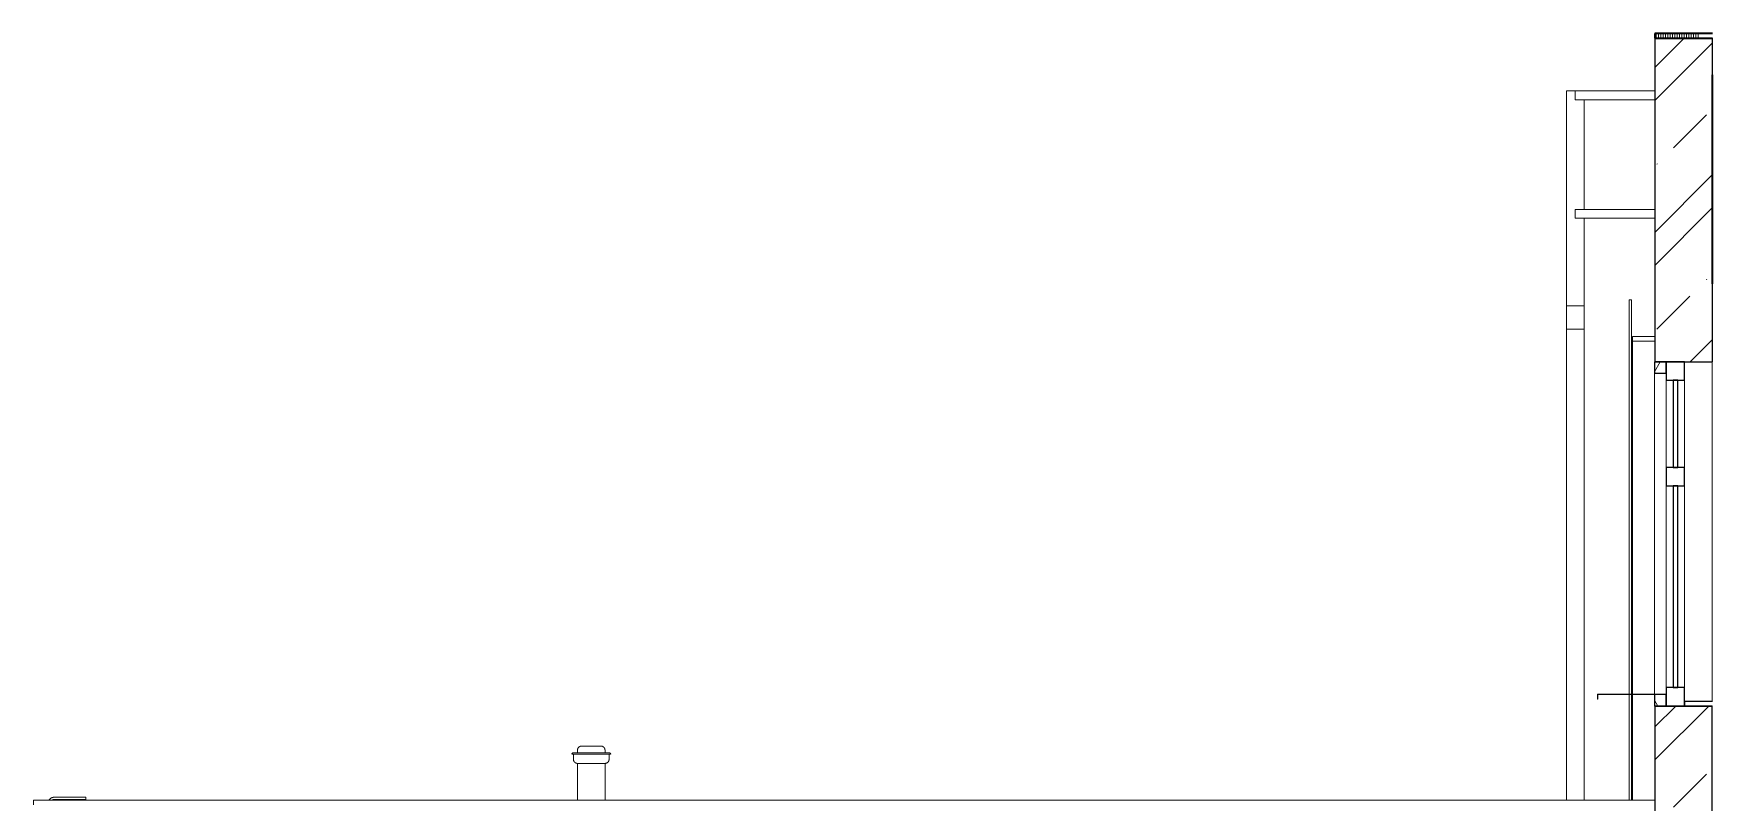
# Model space of a CAD drawing. Header units: millimetres. Extents: x -20192 to 462224, y -45352 to 20466.
# Drawn here: x 176911 to 184229, y 6200 to 9550 of the extents above; entities that cross this region are included whole.
import ezdxf

# ---------------------------------------------------------------- set-up
doc = ezdxf.new("R2010")
doc.units = ezdxf.units.MM
for name, color, linetype, lineweight in [('A-GENM', 13, 'Continuous', 9), ('A-GLAZ', 151, 'Continuous', 9), ('A-ROOF', 132, 'Continuous', 9), ('A-ROOF-PATT', 132, 'Continuous', 35), ('A-WALL', 113, 'Continuous', 9), ('A-WALL-PATT', 111, 'Continuous', 25), ('E-POWR-CNDT', 130, 'Continuous', 9), ('M-HVAC-CDFF', 50, 'Continuous', 9), ('Q-SPCQ', 91, 'Continuous', 9)]:
    doc.layers.add(name, color=color, linetype=linetype, lineweight=lineweight)

# ---------------------------------------------------------------- blocks, each defined once
blk = doc.blocks.new('OKNO_1k_nadsvetlik - OKNO_1k_nadsvetlik_900 x 1500-1969499-VB2-V-Bourání')
at = {"layer": 'A-GLAZ'}
h = blk.add_hatch(dxfattribs=at)
h.set_pattern_fill('FP_67', color=256, style=0, pattern_type=2)
h.set_pattern_definition([(0, (69716.61, 0), (150, 86.6), [100, -200]), (60, (69816.61, 0), (0.0022, 173.20381), [100, -200]), (300, (69816.61, 0), (149.9978, -86.60381), [100, -200])])
h.paths.add_polyline_path([(17384.7, 6620), (17384.7, 6670), (17333.7, 6670), (17333.7, 6620), (17361.7, 6620)])
h.paths.add_polyline_path([(17333.7, 8070), (17384.7, 8070), (17384.7, 8120), (17333.7, 8120)])
at = {"layer": 'A-GLAZ', "lineweight": 25}
for p, q in [((17384.7, 8120), (17333.7, 8120)), ((17333.7, 8120), (17333.7, 8070)), ((17333.7, 8070), (17384.7, 8070)), ((17384.7, 8070), (17384.7, 8120)), ((17384.7, 8120), (17384.7, 8040)), ((17464.7, 8120), (17384.7, 8120)), ((17464.7, 8040), (17464.7, 8120)), ((17384.7, 8040), (17464.7, 8040)), ((17434.7, 8040), (17414.7, 8040)), ((17414.7, 8040), (17414.7, 7660)), ((17434.7, 7660), (17434.7, 8040)), ((17464.7, 7660), (17384.7, 7660)), ((17384.7, 7660), (17384.7, 7580)), ((17414.7, 7660), (17434.7, 7660)), ((17464.7, 7580), (17464.7, 7660)), ((17384.7, 7580), (17464.7, 7580)), ((17434.7, 7580), (17414.7, 7580)), ((17414.7, 7580), (17414.7, 6700)), ((17434.7, 6700), (17434.7, 7580)), ((17384.7, 6670), (17333.7, 6670)), ((17333.7, 6670), (17333.7, 6620)), ((17384.7, 6700), (17384.7, 6620)), ((17464.7, 6700), (17384.7, 6700)), ((17384.7, 6620), (17384.7, 6670)), ((17414.7, 6700), (17434.7, 6700)), ((17464.7, 6620), (17464.7, 6700)), ((17333.7, 6620), (17384.7, 6620)), ((17384.7, 6620), (17464.7, 6620))]:
    blk.add_line(p, q, dxfattribs=at)
at = {"layer": 'A-GLAZ'}
for p, q in [((17333.7, 8070), (17333.7, 6672)), ((17384.7, 7660), (17384.7, 8040)), ((17464.7, 8040), (17464.7, 7660)), ((17384.7, 6700), (17384.7, 7580)), ((17464.7, 7580), (17464.7, 6700))]:
    blk.add_line(p, q, dxfattribs=at)
blk = doc.blocks.new('parapet s nosem_vnitní - parapet s nosem_vnitní-1280334-VB2-V-Bourání')
at = {"layer": 'A-GENM', "lineweight": 25}
for p, q in [((17586.2, 6640), (17464.7, 6640)), ((17464.7, 6640), (17464.7, 6620)), ((17464.7, 6620), (17586.2, 6620))]:
    blk.add_line(p, q, dxfattribs=at)
blk = doc.blocks.new('parapet_ext - parapet_ext-1802020-VB2-V-Bourání')
at = {"layer": 'Q-SPCQ'}
for p, q in [((17384.7, 6672), (17084.7, 6672)), ((17084.7, 6672), (17084.7, 6650)), ((17086.7, 6650), (17086.7, 6670)), ((17086.7, 6670), (17384.7, 6670)), ((17384.7, 6670), (17384.7, 6672)), ((17084.7, 6650), (17086.7, 6650))]:
    blk.add_line(p, q, dxfattribs=at)
blk = doc.blocks.new('OKNO_1k - OKNO_1k_900x1000-2034294-VB2-V-Bourání')
at = {"layer": 'A-GLAZ'}
for p, q in [((17237.3, 6672), (17237.3, 6920)), ((17237.3, 6210), (17237.3, 6670))]:
    blk.add_line(p, q, dxfattribs=at)
blk = doc.blocks.new('Žebřík - Standardní-1244347-VB2-V-Bourání')
at = {"layer": 'Q-SPCQ', "color": 41}
for p, q in [((16950.2, 8363.3), (16950.2, 9300)), ((16988.3, 9300), (16950.2, 9300)), ((17334.7, 9300), (16988.3, 9300)), ((16988.3, 9300), (16988.3, 9261.9)), ((16988.3, 9261.9), (17334.7, 9261.9)), ((17026.4, 9261.9), (17026.4, 8784.1)), ((17334.7, 8784.1), (16988.3, 8784.1)), ((16988.3, 8784.1), (16988.3, 8765)), ((16988.3, 8765), (16988.3, 8746)), ((16988.3, 8746), (17334.7, 8746)), ((17026.4, 8746), (17026.4, 8363.3)), ((16950.2, 8261.7), (16950.2, 8363.3)), ((16950.2, 8363.3), (17026.4, 8363.3)), ((17026.4, 8363.3), (17026.4, 8261.7)), ((16950.2, 6210), (16950.2, 8261.7)), ((16950.2, 8261.7), (17026.4, 8261.7)), ((17026.4, 8261.7), (17026.4, 6210))]:
    blk.add_line(p, q, dxfattribs=at)
blk = doc.blocks.new('Komín8 - Komín8-2014626-VB2-V-Bourání')
at = {"layer": 'M-HVAC-CDFF'}
for p, q in [((12615.7, 6410), (12699.4, 6410)), ((12621.7, 6410), (12621.7, 6387.7)), ((12639.4, 6427.7), (12639.4, 6415.4)), ((12639.4, 6415.4), (12642.3, 6415.4)), ((12639.4, 6370), (12639.4, 6210)), ((12673.2, 6370), (12639.4, 6370)), ((12699.4, 6370), (12675.6, 6370)), ((12699.4, 6410), (12783.1, 6410)), ((12745, 6370), (12699.4, 6370)), ((12759.4, 6370), (12746.7, 6370)), ((12756.5, 6415.4), (12759.4, 6415.4)), ((12759.4, 6415.4), (12759.4, 6427.7)), ((12759.4, 6210), (12759.4, 6370)), ((12777.1, 6387.7), (12777.1, 6410))]:
    blk.add_line(p, q, dxfattribs=at)
at = {"layer": 'M-HVAC-CDFF', "flags": 128}
for points in [[(12639.4, 6427.7), (12639.4, 6428.4), (12639.5, 6429.1), (12639.5, 6429.8), (12639.6, 6430.5), (12639.8, 6431.2), (12639.9, 6431.9), (12640.1, 6432.6), (12640.3, 6433.3), (12640.5, 6433.9), (12640.8, 6434.6), (12641.1, 6435.2), (12641.4, 6435.9), (12641.8, 6436.5), (12642.1, 6437.1), (12642.5, 6437.7), (12642.9, 6438.3), (12643.3, 6438.8), (12643.8, 6439.4), (12644.3, 6439.9), (12644.8, 6440.4), (12645.3, 6440.9), (12645.8, 6441.3), (12646.4, 6441.8), (12647, 6442.2), (12647.5, 6442.6), (12648.1, 6443), (12648.8, 6443.3), (12649.4, 6443.6), (12650, 6443.9), (12650.7, 6444.2), (12651.4, 6444.4), (12652, 6444.7), (12652.7, 6444.8), (12653.4, 6445), (12654.1, 6445.1), (12654.8, 6445.2), (12655.5, 6445.3), (12656.2, 6445.4), (12656.9, 6445.4), (12657.1, 6445.4)], [(12657.1, 6445.4), (12657.1, 6445.4), (12657.2, 6445.4), (12657.4, 6445.4), (12657.6, 6445.4), (12657.9, 6445.4), (12658.3, 6445.4), (12658.7, 6445.4), (12659.2, 6445.4), (12659.8, 6445.4), (12660.4, 6445.4), (12661.1, 6445.4), (12661.9, 6445.4), (12662.7, 6445.4), (12663.6, 6445.4), (12664.5, 6445.4), (12665.5, 6445.4), (12666.5, 6445.4), (12667.6, 6445.4), (12668.7, 6445.4), (12669.9, 6445.4), (12671.2, 6445.4), (12672.5, 6445.4), (12673.8, 6445.4), (12675.1, 6445.4), (12676.5, 6445.4), (12678, 6445.4), (12679.5, 6445.4), (12681, 6445.4), (12682.5, 6445.4), (12684.1, 6445.4), (12685.7, 6445.4), (12687.3, 6445.4), (12688.9, 6445.4), (12690.6, 6445.4), (12692.2, 6445.4), (12693.9, 6445.4), (12695.6, 6445.4), (12697.3, 6445.4), (12699, 6445.4), (12699.4, 6445.4)], [(12699.4, 6445.4), (12697.7, 6445.4), (12696, 6445.4), (12694.3, 6445.4), (12692.7, 6445.4), (12691, 6445.4), (12689.4, 6445.4), (12687.7, 6445.4), (12686.1, 6445.4), (12684.5, 6445.4), (12682.9, 6445.4), (12681.4, 6445.4), (12679.9, 6445.4), (12678.4, 6445.4), (12676.9, 6445.4), (12675.5, 6445.4), (12674.1, 6445.4), (12672.8, 6445.4), (12671.5, 6445.4), (12670.3, 6445.4), (12669.1, 6445.4), (12667.9, 6445.4), (12666.8, 6445.4), (12665.7, 6445.4), (12664.7, 6445.4), (12663.8, 6445.4), (12662.9, 6445.4), (12662.1, 6445.4), (12661.3, 6445.4), (12660.6, 6445.4), (12660, 6445.4), (12659.4, 6445.4), (12658.9, 6445.4), (12658.4, 6445.4), (12658, 6445.4), (12657.7, 6445.4), (12657.5, 6445.4), (12657.3, 6445.4), (12657.1, 6445.4), (12657.1, 6445.4), (12657.1, 6445.4)], [(12741.7, 6445.4), (12741.7, 6445.4), (12741.6, 6445.4), (12741.4, 6445.4), (12741.2, 6445.4), (12740.9, 6445.4), (12740.5, 6445.4), (12740.1, 6445.4), (12739.6, 6445.4), (12739, 6445.4), (12738.4, 6445.4), (12737.7, 6445.4), (12737, 6445.4), (12736.1, 6445.4), (12735.3, 6445.4), (12734.3, 6445.4), (12733.4, 6445.4), (12732.3, 6445.4), (12731.2, 6445.4), (12730.1, 6445.4), (12728.9, 6445.4), (12727.7, 6445.4), (12726.4, 6445.4), (12725.1, 6445.4), (12723.7, 6445.4), (12722.3, 6445.4), (12720.8, 6445.4), (12719.4, 6445.4), (12717.9, 6445.4), (12716.3, 6445.4), (12714.8, 6445.4), (12713.2, 6445.4), (12711.6, 6445.4), (12709.9, 6445.4), (12708.3, 6445.4), (12706.6, 6445.4), (12704.9, 6445.4), (12703.3, 6445.4), (12701.6, 6445.4), (12699.9, 6445.4), (12699.4, 6445.4)], [(12699.4, 6445.4), (12701.1, 6445.4), (12702.8, 6445.4), (12704.5, 6445.4), (12706.2, 6445.4), (12707.8, 6445.4), (12709.5, 6445.4), (12711.1, 6445.4), (12712.7, 6445.4), (12714.3, 6445.4), (12715.9, 6445.4), (12717.4, 6445.4), (12719, 6445.4), (12720.4, 6445.4), (12721.9, 6445.4), (12723.3, 6445.4), (12724.7, 6445.4), (12726, 6445.4), (12727.3, 6445.4), (12728.6, 6445.4), (12729.8, 6445.4), (12730.9, 6445.4), (12732, 6445.4), (12733.1, 6445.4), (12734.1, 6445.4), (12735, 6445.4), (12735.9, 6445.4), (12736.7, 6445.4), (12737.5, 6445.4), (12738.2, 6445.4), (12738.9, 6445.4), (12739.4, 6445.4), (12740, 6445.4), (12740.4, 6445.4), (12740.8, 6445.4), (12741.1, 6445.4), (12741.4, 6445.4), (12741.6, 6445.4), (12741.7, 6445.4), (12741.7, 6445.4), (12741.7, 6445.4)], [(12741.7, 6445.4), (12742.4, 6445.4), (12743.2, 6445.3), (12743.9, 6445.3), (12744.6, 6445.2), (12745.3, 6445), (12745.9, 6444.9), (12746.6, 6444.7), (12747.3, 6444.5), (12748, 6444.3), (12748.6, 6444), (12749.3, 6443.7), (12749.9, 6443.4), (12750.5, 6443.1), (12751.1, 6442.7), (12751.7, 6442.3), (12752.3, 6441.9), (12752.9, 6441.5), (12753.4, 6441), (12753.9, 6440.5), (12754.4, 6440), (12754.9, 6439.5), (12755.4, 6439), (12755.8, 6438.4), (12756.2, 6437.9), (12756.6, 6437.3), (12757, 6436.7), (12757.3, 6436.1), (12757.7, 6435.4), (12757.9, 6434.8), (12758.2, 6434.1), (12758.5, 6433.5), (12758.7, 6432.8), (12758.9, 6432.1), (12759, 6431.4), (12759.2, 6430.7), (12759.3, 6430), (12759.3, 6429.3), (12759.4, 6428.6), (12759.4, 6427.9), (12759.4, 6427.7)], [(12614.4, 6410), (12614.4, 6410.2), (12614.4, 6410.4), (12614.5, 6410.7), (12614.5, 6410.9), (12614.5, 6411.1), (12614.6, 6411.3), (12614.6, 6411.5), (12614.7, 6411.7), (12614.8, 6411.9), (12614.8, 6412.1), (12614.9, 6412.3), (12615, 6412.5), (12615.1, 6412.7), (12615.2, 6412.9), (12615.4, 6413.1), (12615.5, 6413.2), (12615.6, 6413.4), (12615.8, 6413.6), (12615.9, 6413.7), (12616.1, 6413.9), (12616.2, 6414.1), (12616.4, 6414.2), (12616.6, 6414.3), (12616.7, 6414.5), (12616.9, 6414.6), (12617.1, 6414.7), (12617.3, 6414.8), (12617.5, 6414.9), (12617.7, 6415), (12617.9, 6415.1), (12618.1, 6415.1), (12618.3, 6415.2), (12618.5, 6415.3), (12618.7, 6415.3), (12618.9, 6415.4), (12619.1, 6415.4), (12619.4, 6415.4), (12619.6, 6415.4), (12619.8, 6415.4), (12619.9, 6415.4)], [(12619.9, 6415.4), (12619.9, 6415.4), (12620.1, 6415.4), (12620.4, 6415.4), (12620.9, 6415.4), (12621.4, 6415.4), (12622.1, 6415.4), (12623, 6415.4), (12623.9, 6415.4), (12625, 6415.4), (12626.1, 6415.4), (12627.4, 6415.4), (12628.8, 6415.4), (12630.4, 6415.4), (12632, 6415.4), (12633.8, 6415.4), (12635.6, 6415.4), (12637.6, 6415.4), (12639.6, 6415.4), (12640.9, 6415.4)], [(12699.4, 6415.4), (12696.2, 6415.4), (12693.1, 6415.4), (12689.9, 6415.4), (12686.7, 6415.4), (12683.6, 6415.4), (12680.5, 6415.4), (12677.4, 6415.4), (12674.4, 6415.4), (12671.4, 6415.4), (12668.4, 6415.4), (12665.5, 6415.4), (12662.7, 6415.4), (12659.9, 6415.4), (12657.2, 6415.4), (12654.5, 6415.4), (12651.9, 6415.4), (12649.4, 6415.4), (12647, 6415.4), (12644.6, 6415.4), (12642.3, 6415.4), (12640.2, 6415.4), (12638.1, 6415.4), (12636.1, 6415.4), (12634.2, 6415.4), (12632.5, 6415.4), (12630.8, 6415.4), (12629.2, 6415.4), (12627.8, 6415.4), (12626.5, 6415.4), (12625.3, 6415.4), (12624.2, 6415.4), (12623.2, 6415.4), (12622.3, 6415.4), (12621.6, 6415.4), (12621, 6415.4), (12620.5, 6415.4), (12620.2, 6415.4), (12620, 6415.4), (12619.9, 6415.4), (12619.9, 6415.4)], [(12639.4, 6370), (12638.7, 6370), (12638, 6370.1), (12637.3, 6370.1), (12636.6, 6370.2), (12635.9, 6370.4), (12635.2, 6370.5), (12634.5, 6370.7), (12633.9, 6370.9), (12633.2, 6371.1), (12632.5, 6371.4), (12631.9, 6371.7), (12631.3, 6372), (12630.6, 6372.3), (12630, 6372.7), (12629.4, 6373.1), (12628.9, 6373.5), (12628.3, 6373.9), (12627.8, 6374.4), (12627.2, 6374.9), (12626.7, 6375.4), (12626.3, 6375.9), (12625.8, 6376.4), (12625.4, 6377), (12624.9, 6377.5), (12624.5, 6378.1), (12624.2, 6378.7), (12623.8, 6379.3), (12623.5, 6380), (12623.2, 6380.6), (12622.9, 6381.3), (12622.7, 6381.9), (12622.5, 6382.6), (12622.3, 6383.3), (12622.1, 6384), (12622, 6384.7), (12621.9, 6385.4), (12621.8, 6386.1), (12621.8, 6386.8), (12621.7, 6387.5), (12621.7, 6387.7)], [(12639.4, 6370), (12639.5, 6370), (12639.6, 6370), (12639.8, 6370), (12640.2, 6370), (12640.6, 6370), (12641.1, 6370), (12641.8, 6370), (12642.5, 6370), (12643.3, 6370), (12644.2, 6370), (12645.1, 6370), (12646.2, 6370), (12647.3, 6370), (12648.6, 6370), (12649.9, 6370), (12651.3, 6370), (12652.8, 6370), (12654.3, 6370), (12655.9, 6370), (12657.6, 6370), (12659.4, 6370), (12661.2, 6370), (12663.1, 6370), (12665, 6370), (12667, 6370), (12669, 6370), (12671.1, 6370), (12673.3, 6370), (12675.5, 6370), (12677.7, 6370), (12679.9, 6370), (12682.2, 6370), (12684.5, 6370), (12686.9, 6370), (12689.2, 6370), (12691.6, 6370), (12694, 6370), (12696.4, 6370), (12698.8, 6370), (12699.4, 6370)], [(12645.4, 6370), (12644.4, 6370), (12643.5, 6370), (12642.7, 6370), (12641.9, 6370), (12641.3, 6370), (12640.7, 6370), (12640.3, 6370), (12639.9, 6370), (12639.7, 6370), (12639.5, 6370), (12639.4, 6370), (12639.4, 6370)], [(12779, 6415.4), (12778.9, 6415.4), (12778.7, 6415.4), (12778.4, 6415.4), (12778, 6415.4), (12777.4, 6415.4), (12776.7, 6415.4), (12775.9, 6415.4), (12774.9, 6415.4), (12773.9, 6415.4), (12772.7, 6415.4), (12771.4, 6415.4), (12770, 6415.4), (12768.5, 6415.4), (12766.8, 6415.4), (12765.1, 6415.4), (12763.2, 6415.4), (12761.3, 6415.4), (12759.2, 6415.4), (12757.1, 6415.4), (12754.8, 6415.4), (12752.5, 6415.4), (12750.1, 6415.4), (12747.6, 6415.4), (12745, 6415.4), (12742.4, 6415.4), (12739.7, 6415.4), (12736.9, 6415.4), (12734.1, 6415.4), (12731.2, 6415.4), (12728.2, 6415.4), (12725.3, 6415.4), (12722.2, 6415.4), (12719.2, 6415.4), (12716.1, 6415.4), (12712.9, 6415.4), (12709.8, 6415.4), (12706.6, 6415.4), (12703.5, 6415.4), (12700.3, 6415.4), (12699.4, 6415.4)], [(12699.4, 6370), (12701.8, 6370), (12704.2, 6370), (12706.6, 6370), (12709, 6370), (12711.3, 6370), (12713.7, 6370), (12716, 6370), (12718.3, 6370), (12720.6, 6370), (12722.8, 6370), (12725, 6370), (12727.1, 6370), (12729.2, 6370), (12731.3, 6370), (12733.3, 6370), (12735.2, 6370), (12737.1, 6370), (12739, 6370), (12740.8, 6370), (12742.5, 6370), (12744.1, 6370), (12745.7, 6370), (12747.2, 6370), (12748.6, 6370), (12749.9, 6370), (12751.2, 6370), (12752.3, 6370), (12753.4, 6370), (12754.4, 6370), (12755.3, 6370), (12756.2, 6370), (12756.9, 6370), (12757.5, 6370), (12758.1, 6370), (12758.5, 6370), (12758.9, 6370), (12759.2, 6370), (12759.3, 6370), (12759.4, 6370), (12759.4, 6370)], [(12759.4, 6370), (12759.4, 6370), (12759.2, 6370), (12759, 6370), (12758.7, 6370), (12758.2, 6370), (12757.7, 6370), (12757.1, 6370), (12756.4, 6370), (12755.6, 6370), (12754.7, 6370), (12753.7, 6370)], [(12758.7, 6415.4), (12760.7, 6415.4), (12762.7, 6415.4), (12764.6, 6415.4), (12766.4, 6415.4), (12768, 6415.4), (12769.6, 6415.4), (12771, 6415.4), (12772.4, 6415.4), (12773.6, 6415.4), (12774.7, 6415.4), (12775.6, 6415.4), (12776.5, 6415.4), (12777.2, 6415.4), (12777.8, 6415.4), (12778.3, 6415.4), (12778.6, 6415.4), (12778.9, 6415.4), (12779, 6415.4), (12779, 6415.4)], [(12777.1, 6387.7), (12777.1, 6387), (12777, 6386.3), (12777, 6385.6), (12776.9, 6384.9), (12776.7, 6384.2), (12776.6, 6383.5), (12776.4, 6382.8), (12776.2, 6382.1), (12776, 6381.5), (12775.7, 6380.8), (12775.4, 6380.1), (12775.1, 6379.5), (12774.8, 6378.9), (12774.4, 6378.3), (12774, 6377.7), (12773.6, 6377.1), (12773.2, 6376.6), (12772.7, 6376), (12772.2, 6375.5), (12771.7, 6375), (12771.2, 6374.5), (12770.7, 6374.1), (12770.1, 6373.6), (12769.6, 6373.2), (12769, 6372.8), (12768.4, 6372.4), (12767.7, 6372.1), (12767.1, 6371.8), (12766.5, 6371.5), (12765.8, 6371.2), (12765.2, 6371), (12764.5, 6370.7), (12763.8, 6370.6), (12763.1, 6370.4), (12762.4, 6370.3), (12761.7, 6370.2), (12761, 6370.1), (12760.3, 6370), (12759.6, 6370), (12759.4, 6370)], [(12779, 6415.4), (12779.2, 6415.4), (12779.4, 6415.4), (12779.6, 6415.4), (12779.8, 6415.4), (12780.1, 6415.3), (12780.3, 6415.3), (12780.5, 6415.2), (12780.7, 6415.2), (12780.9, 6415.1), (12781.1, 6415), (12781.3, 6414.9), (12781.5, 6414.8), (12781.7, 6414.7), (12781.9, 6414.6), (12782, 6414.5), (12782.2, 6414.4), (12782.4, 6414.2), (12782.6, 6414.1), (12782.7, 6413.9), (12782.9, 6413.8), (12783, 6413.6), (12783.2, 6413.5), (12783.3, 6413.3), (12783.4, 6413.1), (12783.6, 6412.9), (12783.7, 6412.8), (12783.8, 6412.6), (12783.9, 6412.4), (12784, 6412.2), (12784, 6412), (12784.1, 6411.8), (12784.2, 6411.6), (12784.2, 6411.4), (12784.3, 6411.1), (12784.3, 6410.9), (12784.4, 6410.7), (12784.4, 6410.5), (12784.4, 6410.3), (12784.4, 6410.1), (12784.4, 6410)]]:
    blk.add_lwpolyline(points, dxfattribs=at)

msp = doc.modelspace()

# ---------------------------------------------------------------- hatches: boundary and pattern name
at = {"layer": 'A-ROOF-PATT', "lineweight": 9}
h = msp.add_hatch(dxfattribs=at)
h.set_pattern_fill('FP_68', color=41, angle=-90, style=0, pattern_type=2)
h.set_pattern_definition([(270, (188315.9, 9550), (1270, 8e-14), []), (270, (188326.1, 9550), (1270, 8e-14), []), (270, (188336.2, 9550), (1270, 8e-14), []), (270, (188346.4, 9550), (1270, 8e-14), []), (270, (188356.6, 9550), (1270, 8e-14), []), (270, (188366.7, 9550), (1270, 8e-14), []), (270, (188376.9, 9550), (1270, 8e-14), []), (270, (188387, 9550), (1270, 8e-14), []), (270, (188397.2, 9550), (1270, 8e-14), []), (270, (188407.4, 9550), (1270, 8e-14), []), (270, (188417.5, 9550), (1270, 8e-14), []), (270, (188427.7, 9550), (1270, 8e-14), []), (270, (188437.8, 9550), (1270, 8e-14), []), (270, (188448, 9550), (1270, 8e-14), []), (270, (188458.2, 9550), (1270, 8e-14), []), (270, (188468.3, 9550), (1270, 8e-14), []), (270, (188478.5, 9550), (1270, 8e-14), []), (270, (188488.6, 9550), (1270, 8e-14), []), (270, (188498.8, 9550), (1270, 8e-14), []), (270, (188509, 9550), (1270, 8e-14), []), (270, (188519.1, 9550), (1270, 8e-14), []), (270, (188529.3, 9550), (1270, 8e-14), []), (270, (188539.4, 9550), (1270, 8e-14), []), (270, (188549.6, 9550), (1270, 8e-14), []), (270, (188559.8, 9550), (1270, 8e-14), []), (270, (188569.9, 9550), (1270, 8e-14), []), (270, (188580.1, 9550), (1270, 8e-14), []), (270, (188590.2, 9550), (1270, 8e-14), []), (270, (188600.4, 9550), (1270, 8e-14), []), (270, (188610.6, 9550), (1270, 8e-14), []), (270, (188950.9, 9550), (1270, 8e-14), []), (270, (188961.1, 9550), (1270, 8e-14), []), (270, (188971.2, 9550), (1270, 8e-14), []), (270, (188981.4, 9550), (1270, 8e-14), []), (270, (188991.6, 9550), (1270, 8e-14), []), (270, (189001.7, 9550), (1270, 8e-14), []), (270, (189011.9, 9550), (1270, 8e-14), []), (270, (189022, 9550), (1270, 8e-14), []), (270, (189032.2, 9550), (1270, 8e-14), []), (270, (189042.4, 9550), (1270, 8e-14), []), (270, (189052.5, 9550), (1270, 8e-14), []), (270, (189062.7, 9550), (1270, 8e-14), []), (270, (189072.8, 9550), (1270, 8e-14), []), (270, (189083, 9550), (1270, 8e-14), []), (270, (189093.2, 9550), (1270, 8e-14), []), (270, (189103.3, 9550), (1270, 8e-14), []), (270, (189113.5, 9550), (1270, 8e-14), []), (270, (189123.6, 9550), (1270, 8e-14), []), (270, (189133.8, 9550), (1270, 8e-14), []), (270, (189144, 9550), (1270, 8e-14), []), (270, (189154.1, 9550), (1270, 8e-14), []), (270, (189164.3, 9550), (1270, 8e-14), []), (270, (189174.4, 9550), (1270, 8e-14), []), (270, (189184.6, 9550), (1270, 8e-14), []), (270, (189194.8, 9550), (1270, 8e-14), []), (270, (189204.9, 9550), (1270, 8e-14), []), (270, (189215.1, 9550), (1270, 8e-14), []), (270, (189225.2, 9550), (1270, 8e-14), []), (270, (189235.4, 9550), (1270, 8e-14), []), (270, (189245.6, 9550), (1270, 8e-14), [])])
h.paths.add_polyline_path([(183977.4, 9530), (184228.8, 9530), (184228.8, 9550), (183977.4, 9550)])
h = msp.add_hatch(dxfattribs=at)
h.set_pattern_fill('FP_70', color=256, angle=-90, style=0, pattern_type=2)
h.set_pattern_definition([(271.743, (191404.6, 9246.7), (1269.41, 38.63), []), (271.743, (191414.8, 9247), (1269.41, 38.63), []), (271.743, (191424.9, 9247.3), (1269.41, 38.63), []), (271.743, (191435.1, 9247.6), (1269.41, 38.63), []), (271.743, (191445.2, 9248), (1269.41, 38.63), []), (271.743, (191455.4, 9248.3), (1269.41, 38.63), []), (271.743, (191465.5, 9248.6), (1269.41, 38.63), []), (271.743, (191475.7, 9248.9), (1269.41, 38.63), []), (271.743, (191485.9, 9249.2), (1269.41, 38.63), []), (271.743, (191496, 9249.5), (1269.41, 38.63), []), (271.743, (191506.2, 9249.8), (1269.41, 38.63), []), (271.743, (191516.3, 9250.1), (1269.41, 38.63), []), (271.743, (191526.5, 9250.4), (1269.41, 38.63), []), (271.743, (191536.6, 9250.7), (1269.41, 38.63), []), (271.743, (191546.8, 9251), (1269.41, 38.63), []), (271.743, (191557, 9251.4), (1269.41, 38.63), []), (271.743, (191567.1, 9251.7), (1269.41, 38.63), []), (271.743, (191577.3, 9252), (1269.41, 38.63), []), (271.743, (191587.4, 9252.3), (1269.41, 38.63), []), (271.743, (191597.6, 9252.6), (1269.41, 38.63), []), (271.743, (191607.7, 9252.9), (1269.41, 38.63), []), (271.743, (191617.9, 9253.2), (1269.41, 38.63), []), (271.743, (191628, 9253.5), (1269.41, 38.63), []), (271.743, (191638.2, 9253.8), (1269.41, 38.63), []), (271.743, (191648.3, 9254.1), (1269.41, 38.63), []), (271.743, (191658.5, 9254.4), (1269.41, 38.63), []), (271.743, (191668.7, 9254.8), (1269.41, 38.63), []), (271.743, (191678.8, 9255.1), (1269.41, 38.63), []), (271.743, (191689, 9255.4), (1269.41, 38.63), []), (271.743, (191699.1, 9255.7), (1269.41, 38.63), []), (271.743, (192039.3, 9266), (1269.41, 38.63), []), (271.743, (192049.5, 9266.3), (1269.41, 38.63), []), (271.743, (192059.6, 9266.7), (1269.41, 38.63), []), (271.743, (192069.8, 9267), (1269.41, 38.63), []), (271.743, (192080, 9267.3), (1269.41, 38.63), []), (271.743, (192090.1, 9267.6), (1269.41, 38.63), []), (271.743, (192100.3, 9267.9), (1269.41, 38.63), []), (271.743, (192110.4, 9268.2), (1269.41, 38.63), []), (271.743, (192120.6, 9268.5), (1269.41, 38.63), []), (271.743, (192130.7, 9268.8), (1269.41, 38.63), []), (271.743, (192140.9, 9269.1), (1269.41, 38.63), []), (271.743, (192151, 9269.4), (1269.41, 38.63), []), (271.743, (192161.2, 9269.7), (1269.41, 38.63), []), (271.743, (192171.3, 9270), (1269.41, 38.63), []), (271.743, (192181.5, 9270.4), (1269.41, 38.63), []), (271.743, (192191.7, 9270.7), (1269.41, 38.63), []), (271.743, (192201.8, 9271), (1269.41, 38.63), []), (271.743, (192212, 9271.3), (1269.41, 38.63), []), (271.743, (192222.1, 9271.6), (1269.41, 38.63), []), (271.743, (192232.3, 9271.9), (1269.41, 38.63), []), (271.743, (192242.4, 9272.2), (1269.41, 38.63), []), (271.743, (192252.6, 9272.5), (1269.41, 38.63), []), (271.743, (192262.7, 9272.8), (1269.41, 38.63), []), (271.743, (192272.9, 9273.1), (1269.41, 38.63), []), (271.743, (192283, 9273.5), (1269.41, 38.63), []), (271.743, (192293.2, 9273.8), (1269.41, 38.63), []), (271.743, (192303.4, 9274.1), (1269.41, 38.63), []), (271.743, (192313.5, 9274.4), (1269.41, 38.63), []), (271.743, (192323.7, 9274.7), (1269.41, 38.63), []), (271.743, (192333.8, 9275), (1269.41, 38.63), [])])
h.paths.add_polyline_path([(184228.8, 9359.9), (184228.8, 9369.9), (184227.4, 9370), (184227.4, 9360)])
at = {"layer": 'A-ROOF-PATT'}
msp.add_hatch(color=256, dxfattribs=at).paths.add_polyline_path([(184228.8, 8459.9), (184228.8, 8709.9), (184227.4, 8710), (184227.4, 8460)])
at = {"layer": 'A-WALL-PATT', "lineweight": 9}
h = msp.add_hatch(dxfattribs=at)
h.set_pattern_fill('FP_39', color=256, angle=225, style=0, pattern_type=2)
h.set_pattern_definition([(45, (236359.3, -5e-10), (-359.2102, 359.2102), []), (45, (236502.97, -5e-10), (-359.2102, 359.2102), []), (45, (236790.33, -5e-10), (-215.526, 502.8943), [203.2, -101.6, 3.353, -98.247])])
h.paths.add_polyline_path([(184004.3, 5120), (184227.4, 5120), (184227.4, 6620), (183977.4, 6620), (183977.4, 5120)])
h.paths.add_polyline_path([(183977.4, 8120), (184227.4, 8120), (184227.4, 9530), (183977.4, 9530), (183977.4, 8123.2)])
h = msp.add_hatch(dxfattribs=at)
h.set_pattern_fill('FP_41', color=256, style=0, pattern_type=2)
h.set_pattern_definition([(0, (236359.28, 0), (150, 86.6), [100, -200]), (60, (236459.28, 0), (0.0022, 173.20381), [100, -200]), (300, (236459.28, 0), (149.9978, -86.60381), [100, -200])])
h.paths.add_polyline_path([(184227.4, 8460), (184228.8, 8460), (184228.8, 9530), (184227.4, 9530), (184227.4, 8466.8)])

# ---------------------------------------------------------------- linework, layer by layer
at = {"layer": 'A-ROOF', "color": 40, "lineweight": 35}
for p, q in [((184228.8, 9550), (183977.4, 9550)), ((183977.4, 9550), (183977.4, 9530)), ((183977.4, 9530), (184228.8, 9530))]:
    msp.add_line(p, q, dxfattribs=at)
at = {"layer": 'A-ROOF', "lineweight": 35}
for p, q in [((184227.4, 9370), (184227.4, 8460)), ((184228.8, 9369.9), (184227.4, 9370)), ((184227.4, 8460), (184228.8, 8459.9))]:
    msp.add_line(p, q, dxfattribs=at)
at = {"layer": 'A-ROOF'}
for p, q in [((184227.4, 9360), (184228.8, 9359.9)), ((184227.4, 8710), (184228.8, 8709.9))]:
    msp.add_line(p, q, dxfattribs=at)
at = {"layer": 'A-ROOF', "color": 41}
for p, q in [((183881, 8230), (183977.4, 8230)), ((183881, 8230), (183881, 8210)), ((183977.4, 8210), (183881, 8210)), ((176911.4, 6210), (183977.4, 6210)), ((176911.4, 6210), (176911.4, 6190))]:
    msp.add_line(p, q, dxfattribs=at)
at = {"layer": 'A-WALL', "lineweight": 25}
for p, q in [((183977.4, 9530), (183977.4, 8120)), ((184227.4, 9530), (184227.4, 8120)), ((184227.4, 8460), (184228.8, 8460)), ((183977.4, 8120), (184227.4, 8120)), ((184227.4, 6620), (183977.4, 6620)), ((183977.4, 6620), (183977.4, 5120)), ((184227.4, 5120), (184227.4, 6620))]:
    msp.add_line(p, q, dxfattribs=at)
at = {"layer": 'A-WALL'}
for p, q in [((183881, 8210), (183881, 6672)), ((184227.4, 8120), (184227.4, 6640)), ((183881, 6670), (183881, 6210))]:
    msp.add_line(p, q, dxfattribs=at)
at = {"layer": 'E-POWR-CNDT', "color": 41}
for p, q in [((183866.3, 8389.6), (183866.3, 6672)), ((183876.3, 8389.6), (183866.3, 8389.6)), ((183876.3, 6672), (183876.3, 8389.6)), ((183866.3, 6670), (183866.3, 6210)), ((183876.3, 6210), (183876.3, 6670)), ((177032.7, 6222.2), (177000.2, 6222.2)), ((177139.8, 6222.2), (177032.7, 6222.2)), ((177139.8, 6212.2), (177139.8, 6222.2)), ((177000.2, 6212.2), (177032.7, 6212.2)), ((177032.7, 6212.2), (177139.8, 6212.2))]:
    msp.add_line(p, q, dxfattribs=at)
at = {"layer": 'E-POWR-CNDT', "color": 41, "flags": 128}
for points in [[(177000.2, 6222.2), (176999.2, 6222.2), (176998.2, 6222.2), (176997.2, 6222.1), (176996.2, 6221.9), (176995.3, 6221.7), (176994.3, 6221.5), (176993.3, 6221.3), (176992.4, 6221), (176991.4, 6220.6), (176990.5, 6220.3), (176989.6, 6219.9), (176988.7, 6219.4), (176987.8, 6218.9), (176986.9, 6218.4), (176986.1, 6217.9), (176985.3, 6217.3), (176984.5, 6216.7), (176983.7, 6216), (176983, 6215.4), (176982.3, 6214.7), (176981.6, 6213.9), (176981, 6213.2), (176980.3, 6212.4), (176979.7, 6211.6), (176979.2, 6210.8), (176978.7, 6209.9)], [(176992.1, 6209.9), (176992.6, 6210.2), (176993.2, 6210.5), (176993.7, 6210.7), (176994.2, 6211), (176994.8, 6211.2), (176995.3, 6211.4), (176995.9, 6211.6), (176996.5, 6211.8), (176997.1, 6211.9), (176997.7, 6212), (176998.3, 6212.1), (176998.9, 6212.2), (176999.5, 6212.2), (177000.1, 6212.2), (177000.2, 6212.2)]]:
    msp.add_lwpolyline(points, dxfattribs=at)

# ---------------------------------------------------------------- block references
at = {"layer": 'A-GENM'}
msp.add_blockref('parapet s nosem_vnitní - parapet s nosem_vnitní-1280334-VB2-V-Bourání', (166642.7, 0), dxfattribs=at)
at = {"layer": 'A-GLAZ'}
for name in ['OKNO_1k_nadsvetlik - OKNO_1k_nadsvetlik_900 x 1500-1969499-VB2-V-Bourání', 'OKNO_1k - OKNO_1k_900x1000-2034294-VB2-V-Bourání']:
    msp.add_blockref(name, (166642.7, 0), dxfattribs=at)
at = {"layer": 'M-HVAC-CDFF'}
msp.add_blockref('Komín8 - Komín8-2014626-VB2-V-Bourání', (166642.7, 0), dxfattribs=at)
at = {"layer": 'Q-SPCQ', "color": 41}
msp.add_blockref('Žebřík - Standardní-1244347-VB2-V-Bourání', (166642.7, 0), dxfattribs=at)
at = {"layer": 'Q-SPCQ'}
msp.add_blockref('parapet_ext - parapet_ext-1802020-VB2-V-Bourání', (166642.7, 0), dxfattribs=at)

doc.saveas('drawing.dxf')
